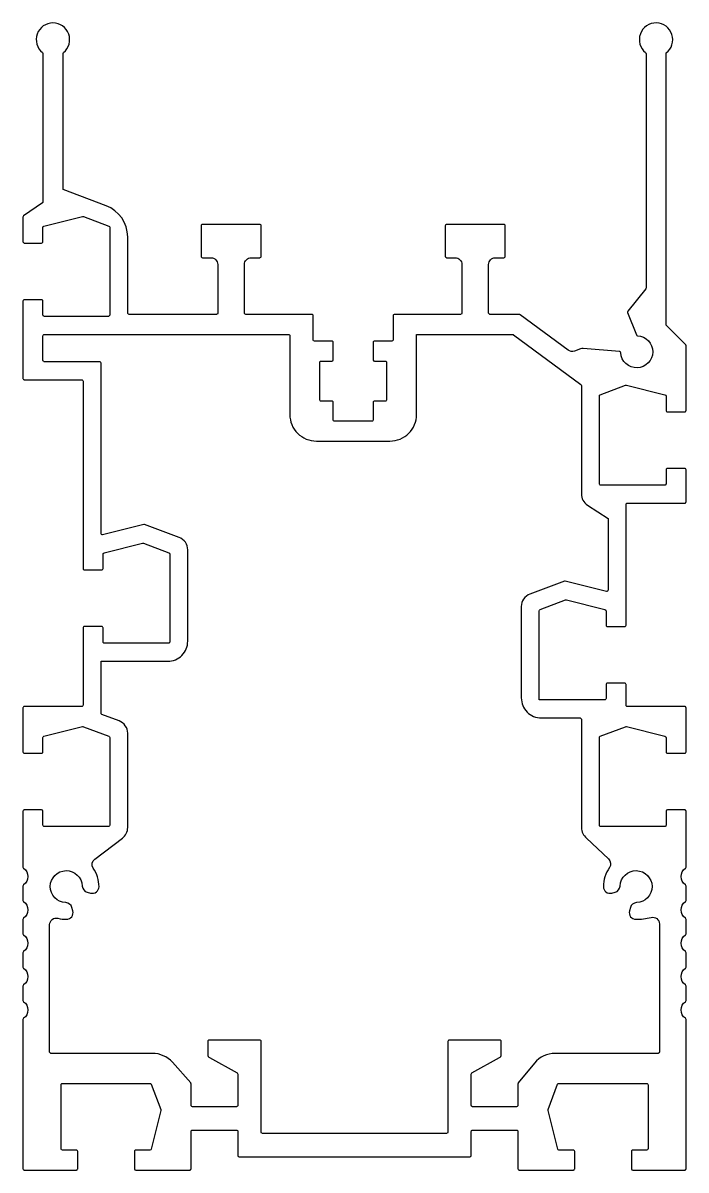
# Model space of a CAD drawing. Extents: x 223 to 323, y 52 to 224.
import ezdxf

# ---------------------------------------------------------------- set-up
doc = ezdxf.new("R2010")
doc.units = 0
doc.header["$LTSCALE"] = 15
doc.layers.get('0').update_dxf_attribs({"linetype": 'CONTINUOUS'})

msp = doc.modelspace()

# ---------------------------------------------------------------- linework, layer by layer
at = {"linetype": 'CONTINUOUS', "ltscale": 0.05}
for points in [[(315.44, 177.05, -2.21748), (312.92, 174.48, 0.368105), (312.74, 174.67), (307.31, 175.15, 0.112495), (306.87, 175.1), (305.98, 174.76, -0.254417), (305.04, 174.9), (297.86, 180.21, 0.160804), (297.74, 180.25), (293.32, 180.25, -0.414214), (293.12, 180.45), (293.12, 187.75, -0.414214), (294.12, 188.75), (295.42, 188.75, 0.414214), (295.62, 188.95), (295.62, 193.55, 0.414214), (295.42, 193.75), (286.82, 193.75, 0.414214), (286.62, 193.55), (286.62, 188.95, 0.414214), (286.82, 188.75), (288.12, 188.75, -0.414214), (289.12, 187.75), (289.12, 180.45, -0.414214), (288.92, 180.25), (279.02, 180.25, 0.414214), (278.82, 180.05), (278.82, 176.45, -0.414214), (278.62, 176.25), (276.02, 176.25, 0.414214), (275.82, 176.05), (275.82, 173.45, 0.414214), (276.02, 173.25), (277.62, 173.25, -0.414214), (277.82, 173.05), (277.82, 167.45, -0.414214), (277.62, 167.25), (276.02, 167.25, 0.414214), (275.82, 167.05), (275.82, 164.45, -0.414214), (275.62, 164.25), (272.82, 164.25), (270.02, 164.25, -0.414214), (269.82, 164.45), (269.82, 167.05, 0.414214), (269.62, 167.25), (268.02, 167.25, -0.414214), (267.82, 167.45), (267.82, 173.05, -0.414214), (268.02, 173.25), (269.62, 173.25, 0.414214), (269.82, 173.45), (269.82, 176.05, 0.414214), (269.62, 176.25), (267.02, 176.25, -0.414214), (266.82, 176.45), (266.82, 180.05, 0.414214), (266.62, 180.25), (256.72, 180.25, -0.414214), (256.52, 180.45), (256.52, 187.75, -0.414214), (257.52, 188.75), (258.82, 188.75, 0.414214), (259.02, 188.95), (259.02, 193.55, 0.414214), (258.82, 193.75), (250.22, 193.75, 0.414214), (250.02, 193.55), (250.02, 188.95, 0.414214), (250.22, 188.75), (251.52, 188.75, -0.414214), (252.52, 187.75), (252.52, 180.45, -0.414214), (252.32, 180.25), (239.22, 180.25, -0.414214), (239.02, 180.45), (239.02, 191.86, 0.312633), (235.77, 196.54), (229.32, 198.96), (229.32, 219.36, -0.226172), (229.39, 219.51, 2.822128), (226.24, 219.51, -0.226172), (226.32, 219.36), (226.32, 197.12, -0.246691), (226.23, 196.96), (223.4, 195.01, 0.246691), (223.32, 194.85), (223.32, 191.15, 0.414214), (223.52, 190.95), (226.12, 190.95, 0.414214), (226.32, 191.15), (226.32, 193.3, -0.344151), (226.47, 193.49), (232.26, 194.94, -0.152094), (232.37, 194.93), (236.19, 193.5, -0.312633), (236.32, 193.31), (236.32, 180.15, -0.414214), (236.12, 179.95), (226.52, 179.95, -0.414214), (226.32, 180.15), (226.32, 182.25, 0.414214), (226.12, 182.45), (223.52, 182.45, 0.414214), (223.32, 182.25), (223.32, 170.65, 0.414214), (223.52, 170.45), (232.12, 170.45, -0.414214), (232.32, 170.25), (232.32, 142.15, 0.414214), (232.52, 141.95), (235.12, 141.95, 0.414214), (235.32, 142.15), (235.32, 144.3, -0.344151), (235.47, 144.49), (241.26, 145.94, -0.152094), (241.37, 145.93), (245.19, 144.5, -0.312633), (245.32, 144.31), (245.32, 131.15, -0.414214), (245.12, 130.95), (235.52, 130.95, -0.414214), (235.32, 131.15), (235.32, 133.25, 0.414214), (235.12, 133.45), (232.52, 133.45, 0.414214), (232.32, 133.25), (232.32, 121.65, -0.414214), (232.12, 121.45), (223.52, 121.45, 0.414214), (223.32, 121.25), (223.32, 114.65, 0.414214), (223.52, 114.45), (226.12, 114.45, 0.414214), (226.32, 114.65), (226.32, 116.8, -0.344151), (226.47, 116.99), (232.26, 118.44, -0.152094), (232.37, 118.43), (236.19, 117, -0.312633), (236.32, 116.81), (236.32, 103.65, -0.414214), (236.12, 103.45), (226.52, 103.45, -0.414214), (226.32, 103.65), (226.32, 105.75, 0.414214), (226.12, 105.95), (223.52, 105.95, 0.414214), (223.32, 105.75), (223.32, 97.36, 0.249446), (223.4, 97.2, -0.531995), (223.4, 94.71, 0.249446), (223.32, 94.54), (223.32, 92.36, 0.249446), (223.4, 92.2, -0.531995), (223.4, 89.71, 0.249446), (223.32, 89.54), (223.32, 87.36, 0.249446), (223.4, 87.2, -0.531995), (223.4, 84.71, 0.249446), (223.32, 84.54), (223.32, 82.36, 0.249446), (223.4, 82.2, -0.531995), (223.4, 79.71, 0.249446), (223.32, 79.54), (223.32, 77.36, 0.249446), (223.4, 77.2, -0.531995), (223.4, 74.71, 0.249446), (223.32, 74.54), (223.32, 52.15, 0.414214), (223.52, 51.95), (231.32, 51.95, 0.414214), (231.52, 52.15), (231.52, 54.75, 0.414214), (231.32, 54.95), (229.22, 54.95, -0.414214), (229.02, 55.15), (229.02, 64.75, -0.414214), (229.22, 64.95), (242.38, 64.95, -0.312633), (242.56, 64.82), (243.99, 61.01, -0.152094), (244, 60.89), (242.55, 55.1, -0.344151), (242.36, 54.95), (240.22, 54.95, 0.414214), (240.02, 54.75), (240.02, 52.15, 0.414214), (240.22, 51.95), (248.32, 51.95, 0.414214), (248.52, 52.15), (248.52, 57.75, -0.414214), (248.72, 57.95), (255.32, 57.95, -0.414214), (255.52, 57.75), (255.52, 54.15, 0.414214), (255.72, 53.95), (273.02, 53.95), (290.32, 53.95, 0.414214), (290.52, 54.15), (290.52, 57.75, -0.414214), (290.72, 57.95), (297.32, 57.95, -0.414214), (297.52, 57.75), (297.52, 52.15, 0.414214), (297.72, 51.95), (305.82, 51.95, 0.414214), (306.02, 52.15), (306.02, 54.75, 0.414214), (305.82, 54.95), (303.67, 54.95, -0.344151), (303.48, 55.1), (302.03, 60.89, -0.152094), (302.04, 61.01), (303.47, 64.82, -0.312633), (303.65, 64.95), (316.82, 64.95, -0.414214), (317.02, 64.75), (317.02, 55.15, -0.414214), (316.82, 54.95), (314.72, 54.95, 0.414214), (314.52, 54.75), (314.52, 52.15, 0.414214), (314.72, 51.95), (322.52, 51.95, 0.414214), (322.72, 52.15), (322.72, 74.54, 0.249446), (322.63, 74.71, -0.531995), (322.63, 77.2, 0.249446), (322.72, 77.36), (322.72, 79.54, 0.249446), (322.63, 79.71, -0.531995), (322.63, 82.2, 0.249446), (322.72, 82.36), (322.72, 84.54, 0.249446), (322.63, 84.71, -0.531995), (322.63, 87.2, 0.249446), (322.72, 87.36), (322.72, 89.54, 0.249446), (322.63, 89.71, -0.531995), (322.63, 92.2, 0.249446), (322.72, 92.36), (322.72, 94.54, 0.249446), (322.63, 94.71, -0.531995), (322.63, 97.2, 0.249446), (322.72, 97.36), (322.72, 105.75, 0.414214), (322.52, 105.95), (319.92, 105.95, 0.414214), (319.72, 105.75), (319.72, 103.65, -0.414214), (319.52, 103.45), (309.92, 103.45, -0.414214), (309.72, 103.65), (309.72, 116.81, -0.312633), (309.85, 117), (313.66, 118.43, -0.152094), (313.78, 118.44), (319.56, 116.99, -0.344151), (319.72, 116.8), (319.72, 114.65, 0.414214), (319.92, 114.45), (322.52, 114.45, 0.414214), (322.72, 114.65), (322.72, 121.25, 0.414214), (322.52, 121.45), (313.92, 121.45, -0.414214), (313.72, 121.65), (313.72, 124.75, 0.414214), (313.52, 124.95), (310.92, 124.95, 0.414214), (310.72, 124.75), (310.72, 122.65, -0.414214), (310.52, 122.45), (300.72, 122.45), (300.72, 135.81, -0.312633), (300.85, 136), (304.66, 137.43, -0.152094), (304.78, 137.44), (310.56, 135.99, -0.344151), (310.72, 135.8), (310.72, 133.65, 0.414214), (310.92, 133.45), (313.52, 133.45, 0.414214), (313.72, 133.65), (313.72, 151.75, -0.414214), (313.92, 151.95), (322.52, 151.95, 0.414214), (322.72, 152.15), (322.72, 156.95, 0.414214), (322.52, 157.15), (319.92, 157.15, 0.414214), (319.72, 156.95), (319.72, 154.85, -0.414214), (319.52, 154.65), (309.92, 154.65, -0.414214), (309.72, 154.85), (309.72, 168.01, -0.312633), (309.85, 168.2), (313.66, 169.63, -0.152094), (313.78, 169.64), (319.56, 168.19, -0.344151), (319.72, 168), (319.72, 165.85, 0.414214), (319.92, 165.65), (322.52, 165.65, 0.414214), (322.72, 165.85), (322.72, 175.57, 0.198912), (322.66, 175.71), (319.77, 178.59, -0.198912), (319.72, 178.74), (319.72, 219.45, 2.908634), (316.64, 219.51, -0.226172), (316.72, 219.36), (316.72, 184.22, -0.170304), (316.67, 184.1), (313.99, 180.74, 0.26753), (313.96, 180.55), (315.27, 177.18, 0.294798)], [(304.5, 140.25), (299.31, 138.31, 0.312633), (298.02, 136.44), (298.02, 122.75, 0.414214), (301.02, 119.75), (306.82, 119.75, -0.414214), (307.02, 119.55), (307.02, 103.32, 0.234812), (307.81, 101.72), (311.1, 98.6, -0.373993), (311.23, 97.3, 0.156735), (310.32, 94.44, 0.492371), (311.57, 93.48), (312.08, 93.61, 0.329244), (312.82, 94.54, -2.294112), (315.3, 92.05, 0.329244), (314.37, 91.31), (314.24, 90.81, 0.492371), (315.2, 89.55, 0.062513), (317.47, 89.83, -0.488326), (318.72, 88.86), (318.72, 69.65, -0.414214), (318.52, 69.45), (303.1, 69.45, 0.224584), (300.01, 67.99), (297.56, 65.01, 0.173491), (297.52, 64.88), (297.52, 61.65, -0.414214), (297.32, 61.45), (290.72, 61.45, -0.414214), (290.52, 61.65), (290.52, 66.33, -0.272375), (290.62, 66.51), (294.76, 68.81, 0.272375), (295.02, 69.25), (295.02, 71.25, 0.414214), (294.82, 71.45), (287.22, 71.45, 0.414214), (287.02, 71.25), (287.02, 57.65, -0.414214), (286.82, 57.45), (273.02, 57.45), (259.22, 57.45, -0.414214), (259.02, 57.65), (259.02, 71.25, 0.414214), (258.82, 71.45), (251.22, 71.45, 0.414214), (251.02, 71.25), (251.02, 69.25, 0.272375), (251.27, 68.81), (255.41, 66.51, -0.272375), (255.52, 66.33), (255.52, 61.65, -0.414214), (255.32, 61.45), (248.72, 61.45, -0.414214), (248.52, 61.65), (248.52, 64.88, 0.183686), (248.47, 65.01), (245.71, 68.11, 0.214228), (242.72, 69.45), (227.52, 69.45, -0.414214), (227.32, 69.65), (227.32, 88.75, -0.491673), (228.57, 89.71, 0.064979), (229.83, 89.55, 0.492371), (230.79, 90.81), (230.66, 91.31, 0.329244), (229.73, 92.05, -2.294112), (232.21, 94.54, 0.329244), (232.95, 93.61), (233.46, 93.48, 0.492371), (234.72, 94.44, 0.151946), (233.86, 97.22, -0.400345), (234.08, 98.58), (238.22, 101.72, 0.234812), (239.02, 103.32), (239.02, 117.44, 0.312633), (237.72, 119.31), (235.15, 120.28, -0.312633), (235.02, 120.46), (235.02, 128.25), (245.02, 128.25, 0.414214), (248.02, 131.25), (248.02, 144.94, 0.312633), (246.72, 146.81), (241.53, 148.75, 0.152094), (241.42, 148.76), (235.26, 147.22, -0.487928), (235.02, 147.42), (235.02, 172.95, 0.414214), (234.82, 173.15), (226.52, 173.15, -0.414214), (226.32, 173.35), (226.32, 177.05, -0.414214), (226.52, 177.25), (263.12, 177.25, -0.414214), (263.32, 177.05), (263.32, 165.25, 0.414214), (267.32, 161.25), (272.82, 161.25), (278.32, 161.25, 0.414214), (282.32, 165.25), (282.32, 177.25), (296.75, 177.25, -0.160804), (296.87, 177.21), (306.93, 169.75, -0.237585), (307.02, 169.59), (307.02, 153.34, 0.253857), (307.93, 151.66), (311.02, 149.65), (311.02, 138.92, -0.487928), (310.77, 138.72), (304.62, 140.26, 0.152094)]]:
    msp.add_lwpolyline(points, format="xyb", close=True, dxfattribs=at)

doc.saveas('drawing.dxf')
